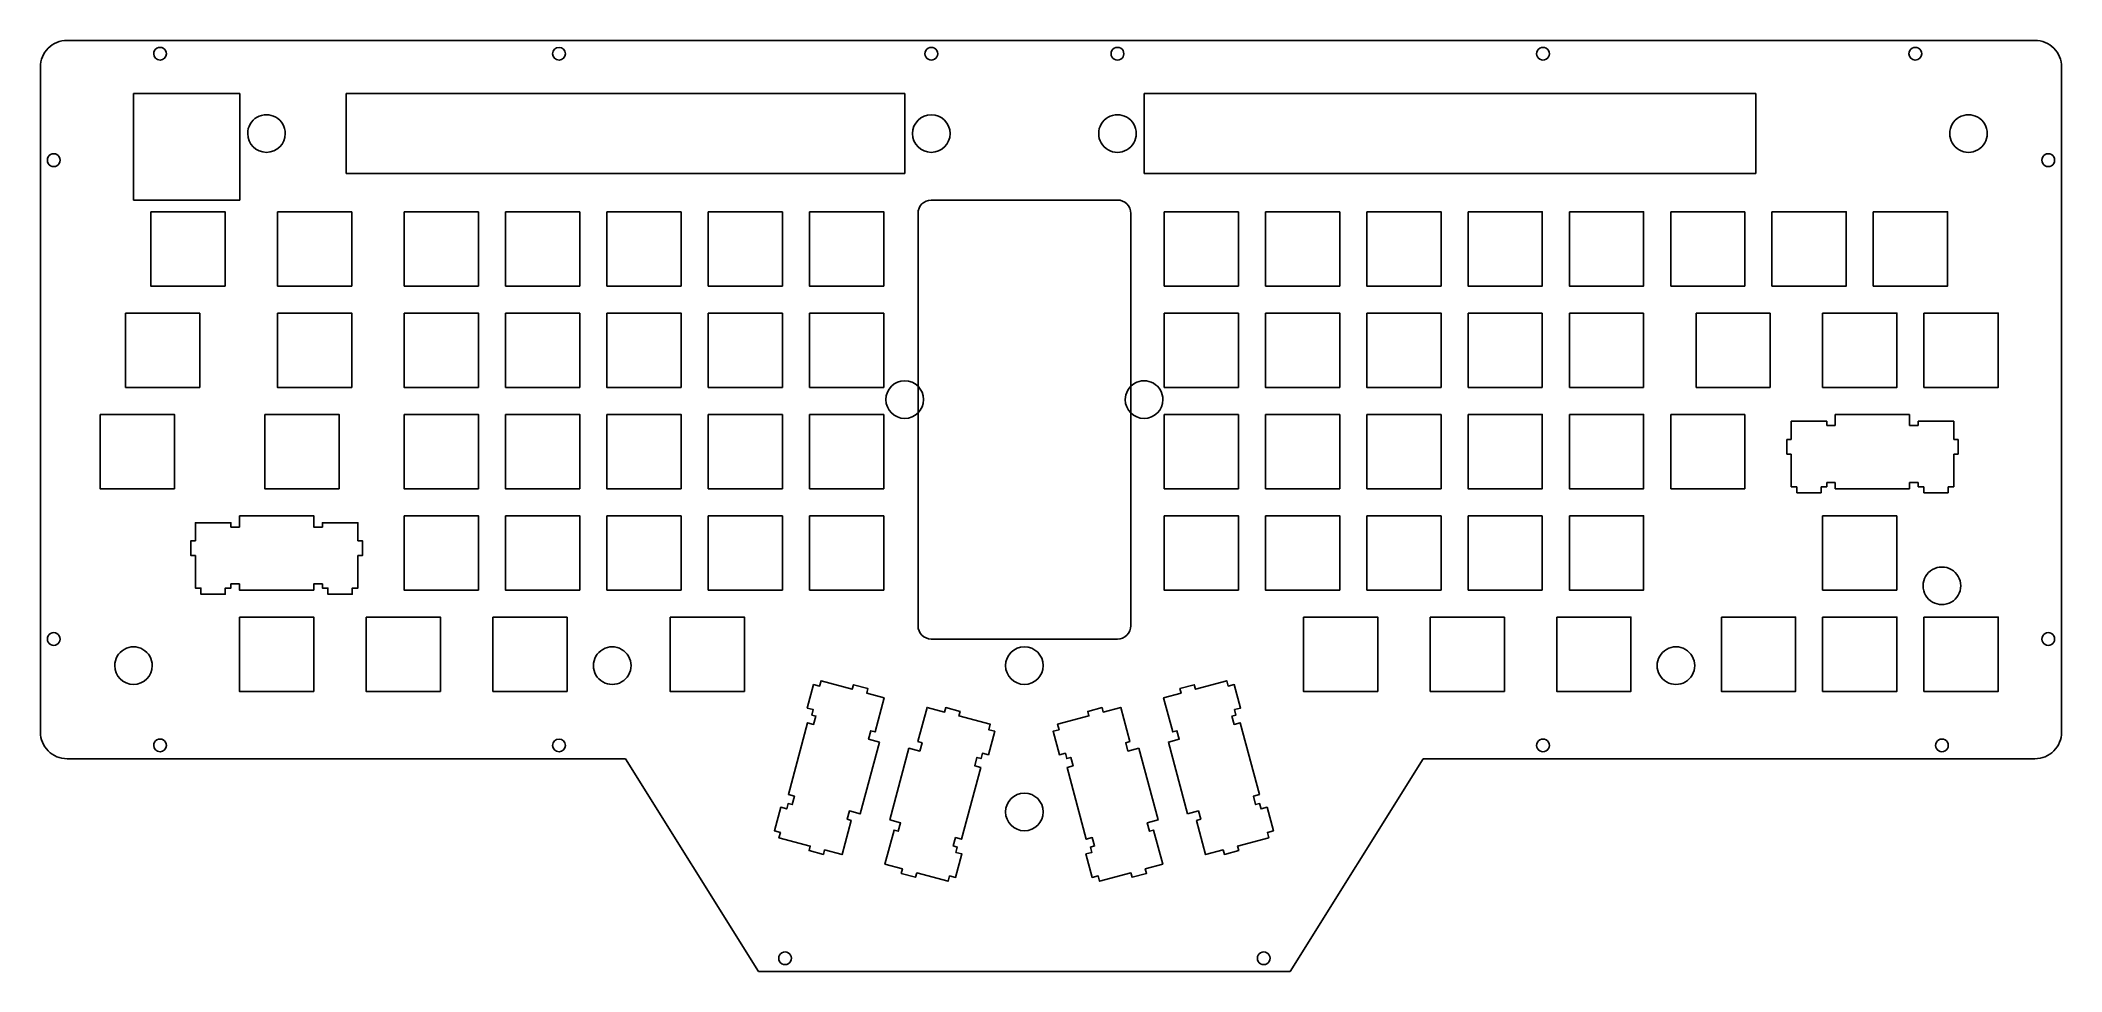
# Model space of a CAD drawing. Extents: x 0 to 380, y -173 to 2.
import ezdxf

# ---------------------------------------------------------------- set-up
doc = ezdxf.new("R2010")
doc.units = 0
doc.layers.get('0').update_dxf_attribs({"linetype": 'CONTINUOUS'})

msp = doc.modelspace()

# ---------------------------------------------------------------- linework, layer by layer
at = {"color": 7}
for points in [[(375.075524, 1.60645), (5.073727, 1.60645)], [(0.075007, -3.39481), (0.075007, -128.393289)], [(380.074244, -128.393289), (380.074244, -3.39481)], [(17.573067, -8.39353), (17.573067, -28.39349)], [(37.575567, -8.39353), (17.573067, -8.39353)], [(37.575567, -28.39349), (37.575567, -8.39353)], [(57.575527, -8.39353), (57.575527, -23.39477)], [(162.574046, -8.39353), (57.575527, -8.39353)], [(162.574046, -23.39477), (162.574046, -8.39353)], [(322.573724, -8.39353), (207.575225, -8.39353)], [(207.575225, -8.39353), (207.575225, -23.39477)], [(322.573724, -23.39477), (322.573724, -8.39353)], [(57.575527, -23.39477), (162.574046, -23.39477)], [(207.575225, -23.39477), (322.573724, -23.39477)], [(17.573067, -28.39349), (20.074967, -28.39349)], [(20.074967, -28.39349), (37.575567, -28.39349)], [(202.573965, -28.39349), (167.575306, -28.39349)], [(44.644387, -44.555509), (44.644387, -30.58551)], [(44.644387, -30.58551), (58.614387, -30.58551)], [(58.614387, -30.58551), (58.614387, -44.555509)], [(68.456887, -44.555509), (68.456887, -30.58551)], [(68.456887, -30.58551), (82.426887, -30.58551)], [(82.426887, -30.58551), (82.426887, -44.555509)], [(87.506887, -44.555509), (87.506887, -30.58551)], [(87.506887, -30.58551), (101.476886, -30.58551)], [(101.476886, -30.58551), (101.476886, -44.555509)], [(106.556886, -44.555509), (106.556886, -30.58551)], [(106.556886, -30.58551), (120.526886, -30.58551)], [(120.526886, -30.58551), (120.526886, -44.555509)], [(125.606886, -44.555509), (125.606886, -30.58551)], [(125.606886, -30.58551), (139.576886, -30.58551)], [(139.576886, -30.58551), (139.576886, -44.555509)], [(165.073406, -108.393329), (165.073406, -30.89539)], [(205.073325, -30.89539), (205.073325, -108.393329)], [(211.331885, -44.555509), (211.331885, -30.58551)], [(211.331885, -30.58551), (225.301885, -30.58551)], [(225.301885, -30.58551), (225.301885, -44.555509)], [(230.381885, -44.555509), (230.381885, -30.58551)], [(230.381885, -30.58551), (244.351885, -30.58551)], [(244.351885, -30.58551), (244.351885, -44.555509)], [(306.581884, -44.555509), (306.581884, -30.58551)], [(306.581884, -30.58551), (320.551884, -30.58551)], [(320.551884, -30.58551), (320.551884, -44.555509)], [(58.614387, -44.555509), (44.644387, -44.555509)], [(82.426887, -44.555509), (68.456887, -44.555509)], [(101.476886, -44.555509), (87.506887, -44.555509)], [(120.526886, -44.555509), (106.556886, -44.555509)], [(139.576886, -44.555509), (125.606886, -44.555509)], [(225.301885, -44.555509), (211.331885, -44.555509)], [(244.351885, -44.555509), (230.381885, -44.555509)], [(320.551884, -44.555509), (306.581884, -44.555509)], [(16.069387, -63.605509), (16.069387, -49.635509)], [(16.069387, -49.635509), (30.039387, -49.635509)], [(30.039387, -49.635509), (30.039387, -63.605509)], [(87.506887, -63.605509), (87.506887, -49.635509)], [(87.506887, -49.635509), (101.476886, -49.635509)], [(101.476886, -49.635509), (101.476886, -63.605509)], [(125.606886, -63.605509), (125.606886, -49.635509)], [(125.606886, -49.635509), (139.576886, -49.635509)], [(139.576886, -49.635509), (139.576886, -63.605509)], [(144.656886, -63.605509), (144.656886, -49.635509)], [(144.656886, -49.635509), (158.626886, -49.635509)], [(158.626886, -49.635509), (158.626886, -63.605509)], [(211.331885, -63.605509), (211.331885, -49.635509)], [(211.331885, -49.635509), (225.301885, -49.635509)], [(225.301885, -49.635509), (225.301885, -63.605509)], [(268.481885, -63.605509), (268.481885, -49.635509)], [(268.481885, -49.635509), (282.451885, -49.635509)], [(282.451885, -49.635509), (282.451885, -63.605509)], [(287.531885, -63.605509), (287.531885, -49.635509)], [(287.531885, -49.635509), (301.501885, -49.635509)], [(301.501885, -49.635509), (301.501885, -63.605509)], [(311.344384, -63.605509), (311.344384, -49.635509)], [(311.344384, -49.635509), (325.314384, -49.635509)], [(325.314384, -49.635509), (325.314384, -63.605509)], [(30.039387, -63.605509), (16.069387, -63.605509)], [(101.476886, -63.605509), (87.506887, -63.605509)], [(139.576886, -63.605509), (125.606886, -63.605509)], [(158.626886, -63.605509), (144.656886, -63.605509)], [(225.301885, -63.605509), (211.331885, -63.605509)], [(282.451885, -63.605509), (268.481885, -63.605509)], [(301.501885, -63.605509), (287.531885, -63.605509)], [(325.314384, -63.605509), (311.344384, -63.605509)], [(125.606886, -82.655509), (125.606886, -68.685509)], [(125.606886, -68.685509), (139.576886, -68.685509)], [(139.576886, -68.685509), (139.576886, -82.655509)], [(144.656886, -82.655509), (144.656886, -68.685509)], [(144.656886, -68.685509), (158.626886, -68.685509)], [(158.626886, -68.685509), (158.626886, -82.655509)], [(211.331885, -82.655509), (211.331885, -68.685509)], [(211.331885, -68.685509), (225.301885, -68.685509)], [(225.301885, -68.685509), (225.301885, -82.655509)], [(230.381885, -82.655509), (230.381885, -68.685509)], [(230.381885, -68.685509), (244.351885, -68.685509)], [(244.351885, -68.685509), (244.351885, -82.655509)], [(249.431885, -82.655509), (249.431885, -68.685509)], [(249.431885, -68.685509), (263.401885, -68.685509)], [(263.401885, -68.685509), (263.401885, -82.655509)], [(306.581884, -82.655509), (306.581884, -68.685509)], [(306.581884, -68.685509), (320.551884, -68.685509)], [(320.551884, -68.685509), (320.551884, -82.655509)], [(329.259004, -69.980909), (335.913804, -69.980909)], [(329.259004, -73.384509), (329.259004, -69.980909)], [(335.913804, -69.980909), (335.913804, -70.793709)], [(335.913804, -70.793709), (337.539404, -70.793709)], [(337.539404, -70.793709), (337.539404, -68.685509)], [(337.539404, -68.685509), (351.509404, -68.685509)], [(351.509404, -68.685509), (351.509404, -70.793709)], [(351.509404, -70.793709), (353.135004, -70.793709)], [(353.135004, -69.980909), (359.789804, -69.980909)], [(353.135004, -70.793709), (353.135004, -69.980909)], [(359.789804, -69.980909), (359.789804, -73.384509)], [(328.395404, -73.384509), (329.259004, -73.384509)], [(328.395404, -76.178509), (328.395404, -73.384509)], [(359.789804, -73.384509), (360.653404, -73.384509)], [(360.653404, -73.384509), (360.653404, -76.178509)], [(329.259004, -76.178509), (328.395404, -76.178509)], [(329.259004, -82.274509), (329.259004, -76.178509)], [(359.789804, -76.178509), (359.789804, -82.274509)], [(360.653404, -76.178509), (359.789804, -76.178509)], [(139.576886, -82.655509), (125.606886, -82.655509)], [(158.626886, -82.655509), (144.656886, -82.655509)], [(225.301885, -82.655509), (211.331885, -82.655509)], [(244.351885, -82.655509), (230.381885, -82.655509)], [(263.401885, -82.655509), (249.431885, -82.655509)], [(320.551884, -82.655509), (306.581884, -82.655509)], [(330.300404, -82.274509), (329.259004, -82.274509)], [(330.300404, -83.442909), (330.300404, -82.274509)], [(334.872404, -83.442909), (330.300404, -83.442909)], [(334.872404, -82.274509), (334.872404, -83.442909)], [(335.913804, -82.274509), (334.872404, -82.274509)], [(335.913804, -81.487109), (335.913804, -82.274509)], [(337.539404, -81.487109), (335.913804, -81.487109)], [(337.539404, -82.655509), (337.539404, -81.487109)], [(351.509404, -82.655509), (337.539404, -82.655509)], [(351.509404, -81.487109), (351.509404, -82.655509)], [(353.135004, -81.487109), (351.509404, -81.487109)], [(353.135004, -82.274509), (353.135004, -81.487109)], [(354.176404, -82.274509), (353.135004, -82.274509)], [(354.176404, -83.442909), (354.176404, -82.274509)], [(358.748404, -83.442909), (354.176404, -83.442909)], [(358.748404, -82.274509), (358.748404, -83.442909)], [(359.789804, -82.274509), (358.748404, -82.274509)], [(106.556886, -101.705509), (106.556886, -87.735509)], [(106.556886, -87.735509), (120.526886, -87.735509)], [(120.526886, -87.735509), (120.526886, -101.705509)], [(125.606886, -101.705509), (125.606886, -87.735509)], [(125.606886, -87.735509), (139.576886, -87.735509)], [(139.576886, -87.735509), (139.576886, -101.705509)], [(144.656886, -101.705509), (144.656886, -87.735509)], [(144.656886, -87.735509), (158.626886, -87.735509)], [(158.626886, -87.735509), (158.626886, -101.705509)], [(249.431885, -101.705509), (249.431885, -87.735509)], [(249.431885, -87.735509), (263.401885, -87.735509)], [(263.401885, -87.735509), (263.401885, -101.705509)], [(268.481885, -101.705509), (268.481885, -87.735509)], [(268.481885, -87.735509), (282.451885, -87.735509)], [(282.451885, -87.735509), (282.451885, -101.705509)], [(335.156884, -101.705509), (335.156884, -87.735509)], [(335.156884, -87.735509), (349.126884, -87.735509)], [(349.126884, -87.735509), (349.126884, -101.705509)], [(120.526886, -101.705509), (106.556886, -101.705509)], [(139.576886, -101.705509), (125.606886, -101.705509)], [(158.626886, -101.705509), (144.656886, -101.705509)], [(263.401885, -101.705509), (249.431885, -101.705509)], [(282.451885, -101.705509), (268.481885, -101.705509)], [(349.126884, -101.705509), (335.156884, -101.705509)], [(85.126907, -120.755509), (85.126907, -106.785509)], [(85.126907, -106.785509), (99.096906, -106.785509)], [(99.096906, -106.785509), (99.096906, -120.755509)], [(261.339405, -120.755509), (261.339405, -106.785509)], [(261.339405, -106.785509), (275.309405, -106.785509)], [(275.309405, -106.785509), (275.309405, -120.755509)], [(202.573965, -110.895229), (167.575306, -110.895229)], [(99.096906, -120.755509), (85.126907, -120.755509)], [(275.309405, -120.755509), (261.339405, -120.755509)], [(5.073727, -133.394548), (110.074786, -133.394548)], [(110.074786, -133.394548), (135.073466, -173.394468)], [(235.073265, -173.394468), (260.074485, -133.394548)], [(260.074485, -133.394548), (375.075524, -133.394548)], [(135.073466, -173.394468), (235.073265, -173.394468)]]:
    msp.add_lwpolyline(points, dxfattribs=at)
for points in [[(23.775597, -0.895627)], [(98.775706, -0.895627)], [(168.775565, -0.895627)], [(203.775495, -0.895627)], [(283.776345, -0.895627)], [(353.776204, -0.895627)], [(46.111084, -15.895623)], [(171.111092, -15.895623)], [(206.111022, -15.895623)], [(366.111711, -15.895623)], [(3.775587, -20.895638)], [(378.774884, -20.895638)], [(20.831887, -30.58551), (34.801887, -30.58551), (34.801887, -44.555509), (20.831887, -44.555509)], [(144.656886, -30.58551), (158.626886, -30.58551), (158.626886, -44.555509), (144.656886, -44.555509)], [(249.431885, -30.58551), (263.401885, -30.58551), (263.401885, -44.555509), (249.431885, -44.555509)], [(268.481885, -30.58551), (282.451885, -30.58551), (282.451885, -44.555509), (268.481885, -44.555509)], [(287.531885, -30.58551), (301.501885, -30.58551), (301.501885, -44.555509), (287.531885, -44.555509)], [(325.631884, -30.58551), (339.601884, -30.58551), (339.601884, -44.555509), (325.631884, -44.555509)], [(344.681884, -30.58551), (358.651884, -30.58551), (358.651884, -44.555509), (344.681884, -44.555509)], [(44.644387, -49.635509), (58.614387, -49.635509), (58.614387, -63.605509), (44.644387, -63.605509)], [(68.456887, -49.635509), (82.426887, -49.635509), (82.426887, -63.605509), (68.456887, -63.605509)], [(106.556886, -49.635509), (120.526886, -49.635509), (120.526886, -63.605509), (106.556886, -63.605509)], [(230.381885, -49.635509), (244.351885, -49.635509), (244.351885, -63.605509), (230.381885, -63.605509)], [(249.431885, -49.635509), (263.401885, -49.635509), (263.401885, -63.605509), (249.431885, -63.605509)], [(335.156884, -49.635509), (349.126884, -49.635509), (349.126884, -63.605509), (335.156884, -63.605509)], [(354.206884, -49.635509), (368.176884, -49.635509), (368.176884, -63.605509), (354.206884, -63.605509)], [(166.111102, -65.895573)], [(211.111012, -65.895573)], [(11.306887, -68.685509), (25.276887, -68.685509), (25.276887, -82.655509), (11.306887, -82.655509)], [(42.264407, -68.685509), (56.234407, -68.685509), (56.234407, -82.655509), (42.264407, -82.655509)], [(68.456887, -68.685509), (82.426887, -68.685509), (82.426887, -82.655509), (68.456887, -82.655509)], [(87.506887, -68.685509), (101.476886, -68.685509), (101.476886, -82.655509), (87.506887, -82.655509)], [(106.556886, -68.685509), (120.526886, -68.685509), (120.526886, -82.655509), (106.556886, -82.655509)], [(268.481885, -68.685509), (282.451885, -68.685509), (282.451885, -82.655509), (268.481885, -82.655509)], [(287.531885, -68.685509), (301.501885, -68.685509), (301.501885, -82.655509), (287.531885, -82.655509)], [(37.501907, -87.735509), (51.471907, -87.735509), (51.471907, -89.843709), (53.097507, -89.843709), (53.097507, -89.030909), (59.752307, -89.030909), (59.752307, -92.434509), (60.615907, -92.434509), (60.615907, -95.228509), (59.752307, -95.228509), (59.752307, -101.324509), (58.710907, -101.324509), (58.710907, -102.492909), (54.138907, -102.492909), (54.138907, -101.324509), (53.097507, -101.324509), (53.097507, -100.537109), (51.471907, -100.537109), (51.471907, -101.705509), (37.501907, -101.705509), (37.501907, -100.537109), (35.876307, -100.537109), (35.876307, -101.324509), (34.834907, -101.324509), (34.834907, -102.492909), (30.262907, -102.492909), (30.262907, -101.324509), (29.221507, -101.324509), (29.221507, -95.228509), (28.357907, -95.228509), (28.357907, -92.434509), (29.221507, -92.434509), (29.221507, -89.030909), (35.876307, -89.030909), (35.876307, -89.843709), (37.501907, -89.843709)], [(68.456887, -87.735509), (82.426887, -87.735509), (82.426887, -101.705509), (68.456887, -101.705509)], [(87.506887, -87.735509), (101.476886, -87.735509), (101.476886, -101.705509), (87.506887, -101.705509)], [(211.331885, -87.735509), (225.301885, -87.735509), (225.301885, -101.705509), (211.331885, -101.705509)], [(230.381885, -87.735509), (244.351885, -87.735509), (244.351885, -101.705509), (230.381885, -101.705509)], [(287.531885, -87.735509), (301.501885, -87.735509), (301.501885, -101.705509), (287.531885, -101.705509)], [(361.110451, -100.895508)], [(37.501907, -106.785509), (51.471907, -106.785509), (51.471907, -120.755509), (37.501907, -120.755509)], [(61.314407, -106.785509), (75.284407, -106.785509), (75.284407, -120.755509), (61.314407, -120.755509)], [(118.464406, -106.785509), (132.434406, -106.785509), (132.434406, -120.755509), (118.464406, -120.755509)], [(237.526905, -106.785509), (251.496905, -106.785509), (251.496905, -120.755509), (237.526905, -120.755509)], [(285.151905, -106.785509), (299.121905, -106.785509), (299.121905, -120.755509), (285.151905, -120.755509)], [(316.106884, -106.785509), (330.076884, -106.785509), (330.076884, -120.755509), (316.106884, -120.755509)], [(335.156884, -106.785509), (349.126884, -106.785509), (349.126884, -120.755509), (335.156884, -120.755509)], [(354.206884, -106.785509), (368.176884, -106.785509), (368.176884, -120.755509), (354.206884, -120.755509)], [(3.775587, -110.895734)], [(378.774884, -110.895734)], [(21.111135, -115.895724)], [(111.111213, -115.895724)], [(188.611174, -115.895724)], [(311.110552, -115.895724)], [(157.816626, -130.262729), (154.202206, -143.755208), (152.165126, -143.209108), (151.743486, -144.778828), (152.528346, -144.989648), (150.806226, -151.418388), (147.519466, -150.537008), (147.295946, -151.372668), (144.595926, -150.648768), (144.819446, -149.813108), (138.931726, -148.235768), (139.200966, -147.229928), (138.073206, -146.927668), (139.256846, -142.513148), (140.384606, -142.815408), (140.653846, -141.809568), (141.415846, -142.012768), (141.834946, -140.443048), (140.707186, -140.140788), (144.321606, -126.645769), (145.451906, -126.948029), (145.871006, -125.378309), (145.111546, -125.175109), (145.380786, -124.169269), (144.253026, -123.867009), (145.436666, -119.449949), (146.564426, -119.752209), (146.833666, -118.746369), (152.721386, -120.323709), (152.944906, -119.490589), (155.644926, -120.211949), (155.421406, -121.047609), (158.708166, -121.928989), (156.986046, -128.355189), (156.201186, -128.144369), (155.779546, -129.716629)], [(215.759105, -143.755208), (212.144685, -130.262729), (214.181765, -129.716629), (213.760125, -128.144369), (212.975265, -128.355189), (211.253145, -121.928989), (214.539905, -121.047609), (214.316385, -120.211949), (217.016405, -119.490589), (217.239925, -120.323709), (223.127645, -118.746369), (223.396885, -119.752209), (224.524645, -119.449949), (225.708285, -123.867009), (224.580525, -124.169269), (224.849765, -125.175109), (224.090305, -125.378309), (224.509405, -126.948029), (225.639705, -126.645769), (229.254125, -140.140788), (228.126365, -140.443048), (228.545465, -142.012768), (229.307465, -141.809568), (229.576705, -142.815408), (230.704465, -142.513148), (231.888105, -146.927668), (230.760345, -147.229928), (231.029585, -148.235768), (225.141865, -149.813108), (225.365385, -150.648768), (222.665365, -151.372668), (222.441845, -150.537008), (219.155085, -151.418388), (217.432965, -144.989648), (218.217825, -144.778828), (217.796185, -143.209108)], [(159.757186, -144.903288), (163.371606, -131.408269), (165.408686, -131.954369), (165.830326, -130.384649), (165.045466, -130.173829), (166.767586, -123.745089), (170.054346, -124.626469), (170.277866, -123.790809), (172.977886, -124.514709), (172.754366, -125.350369), (178.642086, -126.927709), (178.372846, -127.933549), (179.500606, -128.235809), (178.316966, -132.652869), (177.189206, -132.348069), (176.919966, -133.353908), (176.157966, -133.150709), (175.738866, -134.720428), (176.866626, -135.025228), (173.252206, -148.517708), (172.121906, -148.215448), (171.702806, -149.785168), (172.462266, -149.988368), (172.193026, -150.994208), (173.320786, -151.299008), (172.137146, -155.713528), (171.009386, -155.411268), (170.740146, -156.417108), (164.852426, -154.839768), (164.628906, -155.672888), (161.928886, -154.951528), (162.152406, -154.115868), (158.865646, -153.237028), (160.587766, -146.808288), (161.372626, -147.019108), (161.794266, -145.446848)], [(206.589705, -131.408269), (210.204125, -144.903288), (208.167045, -145.446848), (208.588685, -147.019108), (209.373545, -146.808288), (211.095665, -153.237028), (207.808905, -154.115868), (208.032425, -154.951528), (205.332405, -155.672888), (205.108885, -154.839768), (199.221166, -156.417108), (198.951926, -155.411268), (197.824166, -155.713528), (196.640526, -151.299008), (197.768286, -150.994208), (197.499046, -149.988368), (198.258506, -149.785168), (197.839406, -148.215448), (196.709106, -148.517708), (193.094686, -135.025228), (194.222446, -134.720428), (193.803346, -133.150709), (193.041346, -133.353908), (192.772106, -132.348069), (191.644346, -132.652869), (190.460706, -128.235809), (191.588466, -127.933549), (191.319226, -126.927709), (197.206946, -125.350369), (196.983426, -124.514709), (199.683446, -123.790809), (199.906966, -124.626469), (203.193725, -123.745089), (204.915845, -130.173829), (204.130985, -130.384649), (204.552625, -131.954369)], [(23.775597, -130.895694)], [(98.775706, -130.895694)], [(283.776345, -130.895694)], [(358.774924, -130.895694)], [(188.611174, -143.395539)], [(141.275491, -170.895624)], [(231.275556, -170.895624)]]:
    msp.add_lwpolyline(points, close=True, dxfattribs=at)
for points in [[(1.540054, 0.139906), (0.602374, -0.797775), (0.075591, -2.069542), (0.075592, -3.395623)], [(5.075582, 1.60437), (3.749501, 1.60437), (2.477734, 1.077586), (1.540054, 0.139906)], [(21.375597, -0.895627), (21.375597, -0.466909), (21.604316, -0.070756), (21.975597, 0.143603)], [(21.975597, 0.143603), (22.346879, 0.357963), (22.804316, 0.357963), (23.175597, 0.143603)], [(23.175597, 0.143603), (23.546879, -0.070756), (23.775597, -0.466909), (23.775597, -0.895627)], [(96.375705, -0.895627), (96.375706, -0.232886), (96.912964, 0.304373), (97.575706, 0.304373)], [(97.575706, 0.304373), (98.238447, 0.304373), (98.775706, -0.232886), (98.775706, -0.895627)], [(166.375565, -0.895627), (166.375565, -0.466909), (166.604283, -0.070756), (166.975565, 0.143603)], [(166.975565, 0.143603), (167.346846, 0.357963), (167.804284, 0.357963), (168.175565, 0.143603)], [(168.175565, 0.143603), (168.546846, -0.070756), (168.775565, -0.466909), (168.775565, -0.895627)], [(201.375494, -0.895627), (201.375494, -0.466909), (201.604213, -0.070756), (201.975494, 0.143603)], [(201.975494, 0.143603), (202.346776, 0.357963), (202.804213, 0.357963), (203.175495, 0.143603)], [(203.175495, 0.143603), (203.546776, -0.070756), (203.775495, -0.466909), (203.775495, -0.895627)], [(281.376345, -0.895627), (281.376345, -0.466909), (281.605063, -0.070756), (281.976345, 0.143603)], [(281.976345, 0.143603), (282.347626, 0.357963), (282.805063, 0.357963), (283.176345, 0.143603)], [(283.176345, 0.143603), (283.547626, -0.070756), (283.776345, -0.466909), (283.776345, -0.895627)], [(351.376204, -0.895627), (351.376204, -0.466909), (351.604923, -0.070756), (351.976204, 0.143603)], [(351.976204, 0.143603), (352.347485, 0.357963), (352.804923, 0.357963), (353.176204, 0.143603)], [(353.176204, 0.143603), (353.547485, -0.070756), (353.776204, -0.466909), (353.776204, -0.895627)], [(378.611873, 0.140355), (377.673918, 1.078072), (376.401824, 1.604707), (375.075524, 1.60437)], [(380.076784, -3.395623), (380.076784, -2.069322), (379.549827, -0.797362), (378.611873, 0.140355)], [(22.575597, -2.095627), (21.912855, -2.095627), (21.375597, -1.558369), (21.375597, -0.895627)], [(23.775597, -0.895627), (23.775597, -1.558369), (23.238339, -2.095627), (22.575597, -2.095627)], [(97.575706, -2.095627), (96.912964, -2.095627), (96.375706, -1.558369), (96.375705, -0.895627)], [(98.775706, -0.895627), (98.775706, -1.558369), (98.238447, -2.095627), (97.575706, -2.095627)], [(166.975565, -1.934858), (166.604283, -1.720499), (166.375565, -1.324346), (166.375565, -0.895627)], [(168.175565, -1.934858), (167.804284, -2.149217), (167.346846, -2.149217), (166.975565, -1.934858)], [(168.775565, -0.895627), (168.775565, -1.324346), (168.546846, -1.720499), (168.175565, -1.934858)], [(201.975494, -1.934858), (201.604213, -1.720499), (201.375494, -1.324346), (201.375494, -0.895627)], [(203.175495, -1.934858), (202.804213, -2.149217), (202.346776, -2.149217), (201.975494, -1.934858)], [(203.775495, -0.895627), (203.775495, -1.324346), (203.546776, -1.720499), (203.175495, -1.934858)], [(281.976345, -1.934858), (281.605063, -1.720499), (281.376345, -1.324346), (281.376345, -0.895627)], [(283.176345, -1.934858), (282.805063, -2.149217), (282.347626, -2.149217), (281.976345, -1.934858)], [(283.776345, -0.895627), (283.776345, -1.324346), (283.547626, -1.720499), (283.176345, -1.934858)], [(352.576204, -2.095627), (351.913462, -2.095627), (351.376204, -1.558369), (351.376204, -0.895627)], [(353.776204, -0.895627), (353.776204, -1.558369), (353.238946, -2.095627), (352.576204, -2.095627)], [(39.04003, -15.895623), (39.04003, -14.632501), (39.713897, -13.465328), (40.807793, -12.833767)], [(40.807793, -12.833767), (41.901689, -12.202206), (43.249425, -12.202206), (44.343321, -12.833767)], [(44.343321, -12.833767), (45.437217, -13.465328), (46.111084, -14.632501), (46.111084, -15.895623)], [(164.040038, -15.895623), (164.040038, -13.943005), (165.622947, -12.360096), (167.575565, -12.360096)], [(167.575565, -12.360096), (169.528183, -12.360096), (171.111092, -13.943005), (171.111092, -15.895623)], [(199.039967, -15.895623), (199.039967, -14.632501), (199.713835, -13.465328), (200.807731, -12.833767)], [(200.807731, -12.833767), (201.901627, -12.202206), (203.249362, -12.202206), (204.343258, -12.833767)], [(204.343258, -12.833767), (205.437154, -13.465328), (206.111022, -14.632501), (206.111022, -15.895623)], [(359.040657, -15.895623), (359.040657, -14.632501), (359.714524, -13.465328), (360.80842, -12.833767)], [(360.80842, -12.833767), (361.902316, -12.202206), (363.250052, -12.202206), (364.343948, -12.833767)], [(364.343948, -12.833767), (365.437844, -13.465328), (366.111711, -14.632501), (366.111711, -15.895623)], [(42.575557, -19.43115), (40.622939, -19.43115), (39.04003, -17.848241), (39.04003, -15.895623)], [(46.111084, -15.895623), (46.111084, -17.848241), (44.528175, -19.43115), (42.575557, -19.43115)], [(167.575565, -19.43115), (165.622947, -19.43115), (164.040038, -17.848241), (164.040038, -15.895623)], [(171.111092, -15.895623), (171.111092, -17.848241), (169.528183, -19.43115), (167.575565, -19.43115)], [(200.807731, -18.95748), (199.713835, -18.325918), (199.039967, -17.158745), (199.039967, -15.895623)], [(204.343258, -18.95748), (203.249362, -19.589041), (201.901627, -19.589041), (200.807731, -18.95748)], [(206.111022, -15.895623), (206.111022, -17.158745), (205.437154, -18.325918), (204.343258, -18.95748)], [(360.80842, -18.95748), (359.714524, -18.325918), (359.040657, -17.158745), (359.040657, -15.895623)], [(364.343948, -18.95748), (363.250052, -19.589041), (361.902316, -19.589041), (360.80842, -18.95748)], [(366.111711, -15.895623), (366.111711, -17.158745), (365.437844, -18.325918), (364.343948, -18.95748)], [(1.375586, -20.895638), (1.375586, -20.466919), (1.604305, -20.070766), (1.975587, -19.856407)], [(1.975587, -21.934868), (1.604305, -21.720509), (1.375586, -21.324356), (1.375586, -20.895638)], [(1.975587, -19.856407), (2.346868, -19.642048), (2.804305, -19.642048), (3.175587, -19.856407)], [(3.175587, -21.934868), (2.804305, -22.149228), (2.346868, -22.149228), (1.975587, -21.934868)], [(3.175587, -19.856407), (3.546868, -20.070766), (3.775587, -20.466919), (3.775587, -20.895638)], [(3.775587, -20.895638), (3.775587, -21.324356), (3.546868, -21.720509), (3.175587, -21.934868)], [(376.374884, -20.895638), (376.374884, -20.466919), (376.603602, -20.070766), (376.974884, -19.856407)], [(376.974884, -21.934868), (376.603602, -21.720509), (376.374884, -21.324356), (376.374884, -20.895638)], [(376.974884, -19.856407), (377.346165, -19.642048), (377.803603, -19.642048), (378.174884, -19.856407)], [(378.174884, -21.934868), (377.803603, -22.149228), (377.346165, -22.149228), (376.974884, -21.934868)], [(378.174884, -19.856407), (378.546165, -20.070766), (378.774884, -20.466919), (378.774884, -20.895638)], [(378.774884, -20.895638), (378.774884, -21.324356), (378.546165, -21.720509), (378.174884, -21.934868)], [(167.57556, -28.395522), (166.194852, -28.395594), (165.075625, -29.514936), (165.075692, -30.895644)], [(204.343378, -29.127755), (203.874508, -28.658884), (203.238573, -28.395489), (202.575489, -28.395522)], [(205.075611, -30.895644), (205.075644, -30.23256), (204.812249, -29.596625), (204.343378, -29.127755)], [(159.040048, -65.895573), (159.040048, -63.942955), (160.622957, -62.360046), (162.575575, -62.360046)], [(162.575575, -62.360046), (164.528193, -62.360046), (166.111102, -63.942955), (166.111102, -65.895573)], [(204.039957, -65.895573), (204.039957, -64.632451), (204.713825, -63.465278), (205.807721, -62.833717)], [(205.807721, -62.833717), (206.901617, -62.202156), (208.249352, -62.202156), (209.343248, -62.833717)], [(209.343248, -62.833717), (210.437144, -63.465278), (211.111012, -64.632451), (211.111012, -65.895573)], [(162.575575, -69.4311), (160.622957, -69.4311), (159.040048, -67.848191), (159.040048, -65.895573)], [(166.111102, -65.895573), (166.111102, -67.848191), (164.528193, -69.4311), (162.575575, -69.4311)], [(207.575485, -69.4311), (205.622867, -69.4311), (204.039957, -67.848191), (204.039957, -65.895573)], [(211.111012, -65.895573), (211.111012, -67.848191), (209.528102, -69.4311), (207.575485, -69.4311)], [(354.039397, -100.895508), (354.039397, -99.632386), (354.713264, -98.465213), (355.80716, -97.833651)], [(355.80716, -97.833651), (356.901056, -97.20209), (358.248792, -97.20209), (359.342688, -97.833651)], [(359.342688, -97.833651), (360.436584, -98.465213), (361.110451, -99.632386), (361.110451, -100.895508)], [(355.80716, -103.957364), (354.713264, -103.325803), (354.039397, -102.15863), (354.039397, -100.895508)], [(361.110451, -100.895508), (361.110451, -102.15863), (360.436584, -103.325803), (359.342688, -103.957364)], [(359.342688, -103.957364), (358.248792, -104.588925), (356.901056, -104.588925), (355.80716, -103.957364)], [(1.375586, -110.895734), (1.375586, -110.467015), (1.604305, -110.070863), (1.975587, -109.856504)], [(1.975587, -109.856504), (2.346868, -109.642144), (2.804305, -109.642144), (3.175587, -109.856504)], [(3.175587, -109.856504), (3.546868, -110.070863), (3.775587, -110.467015), (3.775587, -110.895734)], [(165.075692, -108.395615), (165.075625, -109.776323), (166.194852, -110.895664), (167.57556, -110.895737)], [(202.575489, -110.895737), (203.238573, -110.895769), (203.874508, -110.632374), (204.343378, -110.163504)], [(204.343378, -110.163504), (204.812249, -109.694633), (205.075644, -109.058698), (205.075611, -108.395615)], [(376.374884, -110.895734), (376.374884, -110.467015), (376.603602, -110.070863), (376.974884, -109.856504)], [(376.974884, -109.856504), (377.346165, -109.642144), (377.803603, -109.642144), (378.174884, -109.856504)], [(378.174884, -109.856504), (378.546165, -110.070863), (378.774884, -110.467015), (378.774884, -110.895734)], [(1.975587, -111.934965), (1.604305, -111.720605), (1.375586, -111.324453), (1.375586, -110.895734)], [(3.175587, -111.934965), (2.804305, -112.149324), (2.346868, -112.149324), (1.975587, -111.934965)], [(3.775587, -110.895734), (3.775587, -111.324453), (3.546868, -111.720605), (3.175587, -111.934965)], [(14.04008, -115.895724), (14.04008, -114.632602), (14.713948, -113.465429), (15.807844, -112.833868)], [(15.807844, -112.833868), (16.90174, -112.202307), (18.249475, -112.202307), (19.343371, -112.833868)], [(19.343371, -112.833868), (20.437267, -113.465429), (21.111135, -114.632602), (21.111135, -115.895724)], [(104.040158, -115.895724), (104.040158, -114.632602), (104.714026, -113.465429), (105.807922, -112.833868)], [(105.807922, -112.833868), (106.901818, -112.202307), (108.249553, -112.202307), (109.343449, -112.833868)], [(109.343449, -112.833868), (110.437345, -113.465429), (111.111213, -114.632602), (111.111213, -115.895724)], [(181.540119, -115.895724), (181.540119, -113.943106), (183.123029, -112.360197), (185.075647, -112.360197)], [(185.075647, -112.360197), (187.028264, -112.360197), (188.611174, -113.943106), (188.611174, -115.895724)], [(304.039497, -115.895724), (304.039497, -114.632602), (304.713365, -113.465429), (305.807261, -112.833868)], [(305.807261, -112.833868), (306.901157, -112.202307), (308.248892, -112.202307), (309.342788, -112.833868)], [(309.342788, -112.833868), (310.436684, -113.465429), (311.110552, -114.632602), (311.110552, -115.895724)], [(376.974884, -111.934965), (376.603602, -111.720605), (376.374884, -111.324453), (376.374884, -110.895734)], [(378.174884, -111.934965), (377.803603, -112.149324), (377.346165, -112.149324), (376.974884, -111.934965)], [(378.774884, -110.895734), (378.774884, -111.324453), (378.546165, -111.720605), (378.174884, -111.934965)], [(17.575607, -119.431251), (15.62299, -119.431251), (14.04008, -117.848342), (14.04008, -115.895724)], [(21.111135, -115.895724), (21.111135, -117.848342), (19.528225, -119.431251), (17.575607, -119.431251)], [(105.807922, -118.957581), (104.714026, -118.326019), (104.040158, -117.158846), (104.040158, -115.895724)], [(111.111213, -115.895724), (111.111213, -117.158846), (110.437345, -118.326019), (109.343449, -118.957581)], [(185.075647, -119.431251), (183.123029, -119.431251), (181.540119, -117.848342), (181.540119, -115.895724)], [(188.611174, -115.895724), (188.611174, -117.848342), (187.028264, -119.431251), (185.075647, -119.431251)], [(305.807261, -118.957581), (304.713365, -118.326019), (304.039497, -117.158846), (304.039497, -115.895724)], [(311.110552, -115.895724), (311.110552, -117.158846), (310.436684, -118.326019), (309.342788, -118.957581)], [(109.343449, -118.957581), (108.249553, -119.589142), (106.901818, -119.589142), (105.807922, -118.957581)], [(309.342788, -118.957581), (308.248892, -119.589142), (306.901157, -119.589142), (305.807261, -118.957581)], [(0.075592, -128.395575), (0.075592, -129.721654), (0.602375, -130.993421), (1.540055, -131.931101)], [(378.611872, -131.93155), (379.549826, -130.993834), (380.076784, -129.721874), (380.076784, -128.395575)], [(1.540055, -131.931101), (2.477735, -132.868781), (3.749502, -133.395564), (5.075582, -133.395564)], [(21.375597, -130.895694), (21.375597, -130.466975), (21.604316, -130.070823), (21.975597, -129.856463)], [(22.575597, -132.095694), (21.912855, -132.095694), (21.375597, -131.558436), (21.375597, -130.895694)], [(21.975597, -129.856463), (22.346879, -129.642104), (22.804316, -129.642104), (23.175597, -129.856463)], [(23.775597, -130.895694), (23.775597, -131.558436), (23.238339, -132.095694), (22.575597, -132.095694)], [(23.175597, -129.856463), (23.546879, -130.070823), (23.775597, -130.466975), (23.775597, -130.895694)], [(96.375705, -130.895694), (96.375706, -130.232952), (96.912964, -129.695694), (97.575706, -129.695694)], [(97.575706, -132.095694), (96.912964, -132.095694), (96.375706, -131.558436), (96.375705, -130.895694)], [(97.575706, -129.695694), (98.238447, -129.695694), (98.775706, -130.232952), (98.775706, -130.895694)], [(98.775706, -130.895694), (98.775706, -131.558436), (98.238447, -132.095694), (97.575706, -132.095694)], [(281.376345, -130.895694), (281.376345, -130.466975), (281.605063, -130.070823), (281.976345, -129.856463)], [(281.976345, -131.934925), (281.605063, -131.720565), (281.376345, -131.324413), (281.376345, -130.895694)], [(281.976345, -129.856463), (282.347626, -129.642104), (282.805063, -129.642104), (283.176345, -129.856463)], [(283.176345, -131.934925), (282.805063, -132.149284), (282.347626, -132.149284), (281.976345, -131.934925)], [(283.176345, -129.856463), (283.547626, -130.070823), (283.776345, -130.466975), (283.776345, -130.895694)], [(283.776345, -130.895694), (283.776345, -131.324413), (283.547626, -131.720565), (283.176345, -131.934925)], [(356.374924, -130.895694), (356.374924, -130.466975), (356.603643, -130.070823), (356.974924, -129.856463)], [(356.974924, -131.934925), (356.603643, -131.720565), (356.374924, -131.324413), (356.374924, -130.895694)], [(356.974924, -129.856463), (357.346205, -129.642104), (357.803643, -129.642104), (358.174924, -129.856463)], [(358.174924, -131.934925), (357.803643, -132.149284), (357.346205, -132.149284), (356.974924, -131.934925)], [(358.174924, -129.856463), (358.546205, -130.070823), (358.774924, -130.466975), (358.774924, -130.895694)], [(358.774924, -130.895694), (358.774924, -131.324413), (358.546205, -131.720565), (358.174924, -131.934925)], [(375.075524, -133.395564), (376.401824, -133.395901), (377.673917, -132.869267), (378.611872, -131.93155)], [(181.540119, -143.395539), (181.540119, -141.442922), (183.123029, -139.860012), (185.075647, -139.860012)], [(185.075647, -139.860012), (187.028264, -139.860012), (188.611174, -141.442922), (188.611174, -143.395539)], [(185.075647, -146.931066), (183.123029, -146.931066), (181.540119, -145.348157), (181.540119, -143.395539)], [(188.611174, -143.395539), (188.611174, -145.348157), (187.028264, -146.931066), (185.075647, -146.931066)], [(138.87549, -170.895624), (138.87549, -170.466905), (139.104209, -170.070753), (139.475491, -169.856393)], [(139.475491, -171.934854), (139.104209, -171.720495), (138.87549, -171.324343), (138.87549, -170.895624)], [(139.475491, -169.856393), (139.846772, -169.642034), (140.304209, -169.642034), (140.675491, -169.856393)], [(140.675491, -169.856393), (141.046772, -170.070753), (141.275491, -170.466905), (141.275491, -170.895624)], [(141.275491, -170.895624), (141.275491, -171.324343), (141.046772, -171.720495), (140.675491, -171.934854)], [(228.875556, -170.895624), (228.875556, -170.466905), (229.104275, -170.070753), (229.475556, -169.856393)], [(229.475556, -171.934854), (229.104275, -171.720495), (228.875556, -171.324343), (228.875556, -170.895624)], [(229.475556, -169.856393), (229.846837, -169.642034), (230.304275, -169.642034), (230.675556, -169.856393)], [(230.675556, -169.856393), (231.046838, -170.070753), (231.275556, -170.466905), (231.275556, -170.895624)], [(231.275556, -170.895624), (231.275556, -171.324343), (231.046838, -171.720495), (230.675556, -171.934854)], [(140.675491, -171.934854), (140.304209, -172.149214), (139.846772, -172.149214), (139.475491, -171.934854)], [(230.675556, -171.934854), (230.304275, -172.149214), (229.846837, -172.149214), (229.475556, -171.934854)]]:
    msp.add_open_spline(points, degree=3, dxfattribs=at)

doc.saveas('drawing.dxf')
